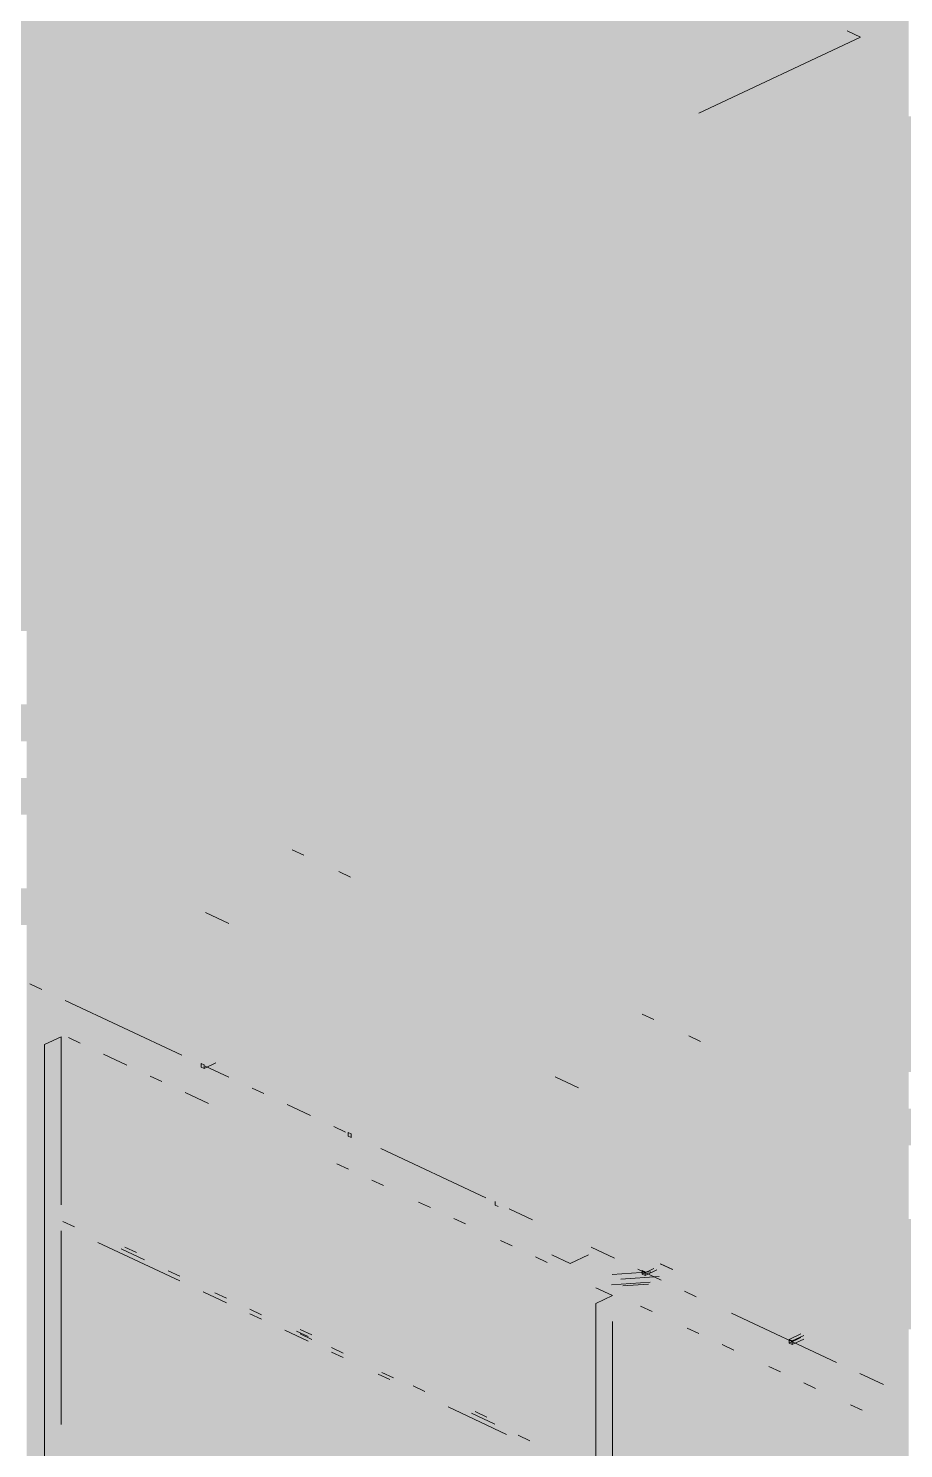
# Paper-space layout '03 3D Building and Roof' of a CAD drawing. Header units: millimetres. Extents: x 5 to 415, y 5 to 292.
# Drawn here: x 207.67 to 211.64, y 227.29 to 233.73 of the extents above; entities that cross this region are included whole.
import ezdxf

# ---------------------------------------------------------------- set-up
doc = ezdxf.new("R2010")
doc.units = ezdxf.units.MM
doc.layers.add('EXISTING', color=7, linetype='Continuous')
doc.layers.add('IMAGES', color=7, linetype='Continuous')

# ---------------------------------------------------------------- blocks, each defined once
blk = doc.blocks.new('SHEET_03')
at = {"layer": 'EXISTING', "color": 250, "lineweight": 9}
for p, q in [((210.7087, 233.3481), (211.4422, 233.6925)), ((211.4422, 233.6925), (211.381, 233.7212)), ((208.9176, 229.9828), (208.8647, 230.0077)), ((209.1291, 229.8835), (209.0762, 229.9083)), ((208.4704, 229.7232), (208.5762, 229.6736)), ((207.7281, 229.3744), (207.6751, 229.3993)), ((208.3643, 229.0758), (207.8341, 229.3247)), ((210.5045, 229.2378), (210.4516, 229.2627)), ((207.7416, 229.124), (207.8166, 229.1592)), ((207.7416, 229.124), (207.7416, 212.4725)), ((207.8166, 228.397), (207.8166, 229.1592)), ((207.9025, 229.1306), (207.8495, 229.1555)), ((210.716, 229.1385), (210.6632, 229.1633)), ((208.1142, 229.0312), (208.0084, 229.0809)), ((208.4517, 229.0389), (208.4517, 229.0222)), ((208.465, 229.0326), (208.4517, 229.0389)), ((208.4517, 229.0222), (208.465, 229.016)), ((208.465, 229.016), (208.5179, 229.0408)), ((208.465, 229.016), (208.465, 229.0326)), ((208.5764, 228.9762), (208.4703, 229.026)), ((208.2731, 228.9567), (208.2201, 228.9815)), ((208.7354, 228.9015), (208.6824, 228.9264)), ((210.0573, 228.9782), (210.1631, 228.9286)), ((208.4848, 228.8572), (208.379, 228.9069)), ((208.9475, 228.802), (208.8414, 228.8517)), ((209.1065, 228.7273), (209.0535, 228.7522)), ((209.1185, 228.7258), (209.1185, 228.7092)), ((209.1318, 228.7196), (209.1185, 228.7258)), ((209.1185, 228.7092), (209.1318, 228.7029)), ((209.1318, 228.7029), (209.1318, 228.7196)), ((209.7427, 228.4286), (209.2656, 228.6526)), ((209.1202, 228.559), (209.0672, 228.5838)), ((209.279, 228.4844), (209.2261, 228.5093)), ((209.4908, 228.385), (209.4378, 228.4098)), ((209.7852, 228.4128), (209.7852, 228.3962)), ((209.7852, 228.3962), (209.7986, 228.3899)), ((209.9548, 228.3291), (209.8487, 228.3788)), ((207.8166, 227.4003), (207.8166, 228.2797)), ((207.8245, 228.3216), (207.8775, 228.2967)), ((209.6496, 228.3104), (209.5967, 228.3353)), ((207.9833, 228.2262), (208.354, 228.0522)), ((209.8614, 228.211), (209.8085, 228.2358)), ((208.0892, 228.1973), (208.1951, 228.1476)), ((208.1588, 228.1803), (208.1059, 228.2051)), ((210.0202, 228.1364), (209.9673, 228.1613)), ((210.0419, 228.1708), (210.1253, 228.1316)), ((210.1253, 228.1316), (210.2086, 228.1708)), ((210.3259, 228.1548), (210.2199, 228.2046)), ((208.301, 228.0979), (208.354, 228.073)), ((210.4909, 228.0926), (210.3158, 228.0806)), ((210.538, 228.0553), (210.4319, 228.1051)), ((210.452, 228.0831), (210.5048, 228.1079)), ((210.452, 228.0998), (210.452, 228.0831)), ((210.4653, 228.0935), (210.452, 228.0998)), ((210.452, 228.0831), (210.4653, 228.0769)), ((210.4653, 228.0769), (210.5182, 228.1017)), ((210.4653, 228.0769), (210.4653, 228.0935)), ((210.5863, 228.1055), (210.5334, 228.1303)), ((210.538, 228.1281), (210.591, 228.1032)), ((210.317, 227.9854), (210.242, 228.0206)), ((210.3128, 228.035), (210.488, 228.047)), ((210.3541, 228.06), (210.5293, 228.072)), ((210.3636, 228.0296), (210.4803, 228.0376)), ((208.4598, 228.0025), (208.5657, 227.9528)), ((208.5128, 227.9985), (208.5657, 227.9736)), ((210.242, 227.9501), (210.317, 227.9854)), ((210.697, 227.9806), (210.644, 228.0055)), ((208.6716, 227.9239), (208.7246, 227.899)), ((208.6716, 227.9031), (208.7246, 227.8782)), ((210.242, 227.9501), (210.242, 211.2986)), ((210.4967, 227.9127), (210.4438, 227.9376)), ((211.3332, 227.6819), (210.8561, 227.9059)), ((208.8305, 227.8285), (208.9363, 227.7788)), ((208.8834, 227.8245), (208.9363, 227.7996)), ((208.953, 227.8075), (208.9001, 227.8323)), ((210.317, 226.8713), (210.317, 227.8681)), ((210.7085, 227.8133), (210.6556, 227.8381)), ((208.9001, 227.8115), (208.953, 227.7866)), ((210.8673, 227.7387), (210.8144, 227.7636)), ((211.1716, 227.8116), (211.1188, 227.7868)), ((211.1188, 227.7701), (211.1716, 227.7949)), ((211.1188, 227.7868), (211.1188, 227.7701)), ((211.1321, 227.7805), (211.1188, 227.7868)), ((211.1188, 227.7701), (211.1321, 227.7639)), ((211.1321, 227.7805), (211.1849, 227.8053)), ((211.1321, 227.7639), (211.1849, 227.7887)), ((211.1321, 227.7639), (211.1321, 227.7805)), ((209.0422, 227.7499), (209.0952, 227.7251)), ((209.0422, 227.7291), (209.0952, 227.7042)), ((209.2707, 227.6375), (209.3236, 227.6126)), ((211.0791, 227.6393), (211.0262, 227.6642)), ((211.5453, 227.5824), (211.4392, 227.6322)), ((209.254, 227.6297), (209.307, 227.6048)), ((209.4128, 227.5759), (209.4658, 227.5511)), ((211.238, 227.5647), (211.185, 227.5896)), ((209.5717, 227.4805), (209.8364, 227.3563)), ((209.6776, 227.4516), (209.7835, 227.4019)), ((209.7472, 227.4346), (209.6942, 227.4595)), ((211.4497, 227.4653), (211.3968, 227.4902)), ((209.8893, 227.3522), (209.9423, 227.3274))]:
    blk.add_line(p, q, dxfattribs=at)
at = {"layer": 'IMAGES', "color": 7}
for points in [[(201.4952, 233.6667), (209.8269, 233.6667), (201.4952, 233.8333), (209.8269, 233.8333)], [(209.8269, 233.6667), (209.9936, 233.6667), (209.8269, 233.8333), (209.9936, 233.8333)], [(209.9936, 233.6667), (210.1602, 233.6667), (209.9936, 233.8333), (210.1602, 233.8333)], [(210.1602, 233.6667), (211.3266, 233.6667), (210.1602, 233.8333), (211.3266, 233.8333)], [(211.3266, 233.6667), (211.4933, 233.6667), (211.3266, 233.8333), (211.4933, 233.8333)], [(211.4933, 233.5), (211.6599, 233.5), (211.4933, 233.8333), (211.6599, 233.8333)], [(201.6618, 233.5), (209.6603, 233.5), (201.6618, 233.6667), (209.6603, 233.6667)], [(209.6603, 233.5), (209.8269, 233.5), (209.6603, 233.6667), (209.8269, 233.6667)], [(209.8269, 233.5), (209.9936, 233.5), (209.8269, 233.6667), (209.9936, 233.6667)], [(209.9936, 233.5), (211.4933, 233.5), (209.9936, 233.6667), (211.4933, 233.6667)], [(201.8284, 233.3333), (209.8269, 233.3333), (201.8284, 233.5), (209.8269, 233.5)], [(209.8269, 233.3333), (209.9936, 233.3333), (209.8269, 233.5), (209.9936, 233.5)], [(209.9936, 233.3333), (210.1602, 233.3333), (209.9936, 233.5), (210.1602, 233.5)], [(210.1602, 233.3333), (210.3268, 233.3333), (210.1602, 233.5), (210.3268, 233.5)], [(210.3268, 233.3333), (211.16, 233.3333), (210.3268, 233.5), (211.16, 233.5)], [(211.16, 233.3333), (211.3266, 233.3333), (211.16, 233.5), (211.3266, 233.5)], [(211.3266, 233.3333), (211.4933, 233.3333), (211.3266, 233.5), (211.4933, 233.5)], [(211.4933, 233.3333), (211.6599, 233.3333), (211.4933, 233.5), (211.6599, 233.5)], [(202.6616, 233.1667), (209.9936, 233.1667), (202.6616, 233.3333), (209.9936, 233.3333)], [(209.9936, 233.1667), (210.1602, 233.1667), (209.9936, 233.3333), (210.1602, 233.3333)], [(210.1602, 233.1667), (210.3268, 233.1667), (210.1602, 233.3333), (210.3268, 233.3333)], [(210.3268, 233.1667), (210.4935, 233.1667), (210.3268, 233.3333), (210.4935, 233.3333)], [(210.4935, 233.1667), (210.6601, 233.1667), (210.4935, 233.3333), (210.6601, 233.3333)], [(210.6601, 233.1667), (210.8267, 233.1667), (210.6601, 233.3333), (210.8267, 233.3333)], [(210.8267, 233.1667), (210.9934, 233.1667), (210.8267, 233.3333), (210.9934, 233.3333)], [(210.9934, 233.1667), (211.16, 233.1667), (210.9934, 233.3333), (211.16, 233.3333)], [(211.16, 233.1667), (211.3266, 233.1667), (211.16, 233.3333), (211.3266, 233.3333)], [(211.3266, 233.1667), (211.4933, 233.1667), (211.3266, 233.3333), (211.4933, 233.3333)], [(211.4933, 233.1667), (213.8262, 233.1667), (211.4933, 233.3333), (213.8262, 233.3333)], [(202.9949, 233), (210.3268, 233), (202.9949, 233.1667), (210.3268, 233.1667)], [(210.3268, 233), (210.6601, 233), (210.3268, 233.1667), (210.6601, 233.1667)], [(210.6601, 233), (210.8267, 233), (210.6601, 233.1667), (210.8267, 233.1667)], [(210.8267, 233), (211.16, 233), (210.8267, 233.1667), (211.16, 233.1667)], [(211.16, 233), (213.8262, 233), (211.16, 233.1667), (213.8262, 233.1667)], [(203.3281, 232.8333), (213.8262, 232.8333), (203.3281, 233), (213.8262, 233)], [(203.6614, 232.6667), (213.8262, 232.6667), (203.6614, 232.8333), (213.8262, 232.8333)], [(204.1613, 232.5), (213.4929, 232.5), (204.1613, 232.6667), (213.4929, 232.6667)], [(204.328, 232.3333), (213.1596, 232.3333), (204.328, 232.5), (213.1596, 232.5)], [(204.6612, 232.1667), (212.993, 232.1667), (204.6612, 232.3333), (212.993, 232.3333)], [(205.1611, 232), (212.993, 232), (205.1611, 232.1667), (212.993, 232.1667)], [(205.4944, 231.8333), (213.1596, 231.8333), (205.4944, 232), (213.1596, 232)], [(205.8277, 231.6667), (213.1596, 231.6667), (205.8277, 231.8333), (213.1596, 231.8333)], [(206.1609, 231.5), (213.4929, 231.5), (206.1609, 231.6667), (213.4929, 231.6667)], [(206.3276, 231.3333), (213.8262, 231.3333), (206.3276, 231.5), (213.8262, 231.5)], [(206.8275, 231.1667), (215.1593, 231.1667), (206.8275, 231.3333), (215.1593, 231.3333)], [(207.3274, 231), (215.6592, 231), (207.3274, 231.1667), (215.6592, 231.1667)], [(207.6607, 230.8333), (215.8258, 230.8333), (207.6607, 231), (215.8258, 231)], [(207.6607, 230.6667), (207.8273, 230.6667), (207.6607, 230.8333), (207.8273, 230.8333)], [(207.8273, 230.6667), (215.8258, 230.6667), (207.8273, 230.8333), (215.8258, 230.8333)], [(207.494, 230.5), (207.8273, 230.5), (207.494, 230.6667), (207.8273, 230.6667)], [(207.8273, 230.5), (207.9939, 230.5), (207.8273, 230.6667), (207.9939, 230.6667)], [(207.9939, 230.5), (208.1606, 230.5), (207.9939, 230.6667), (208.1606, 230.6667)], [(208.1606, 230.5), (208.3272, 230.5), (208.1606, 230.6667), (208.3272, 230.6667)], [(208.3272, 230.5), (215.9924, 230.5), (208.3272, 230.6667), (215.9924, 230.6667)], [(207.6607, 230.3333), (207.8273, 230.3333), (207.6607, 230.5), (207.8273, 230.5)], [(207.8273, 230.3333), (207.9939, 230.3333), (207.8273, 230.5), (207.9939, 230.5)], [(207.9939, 230.3333), (208.1606, 230.3333), (207.9939, 230.5), (208.1606, 230.5)], [(208.1606, 230.3333), (208.3272, 230.3333), (208.1606, 230.5), (208.3272, 230.5)], [(208.3272, 230.3333), (208.4938, 230.3333), (208.3272, 230.5), (208.4938, 230.5)], [(208.4938, 230.3333), (208.6605, 230.3333), (208.4938, 230.5), (208.6605, 230.5)], [(208.6605, 230.3333), (216.1591, 230.3333), (208.6605, 230.5), (216.1591, 230.5)], [(207.494, 230.1667), (207.9939, 230.1667), (207.494, 230.3333), (207.9939, 230.3333)], [(207.9939, 230.1667), (208.1606, 230.1667), (207.9939, 230.3333), (208.1606, 230.3333)], [(208.1606, 230.1667), (208.3272, 230.1667), (208.1606, 230.3333), (208.3272, 230.3333)], [(208.3272, 230.1667), (208.6605, 230.1667), (208.3272, 230.3333), (208.6605, 230.3333)], [(208.6605, 230.1667), (208.8271, 230.1667), (208.6605, 230.3333), (208.8271, 230.3333)], [(208.8271, 230.1667), (208.9938, 230.1667), (208.8271, 230.3333), (208.9938, 230.3333)], [(208.9938, 230.1667), (216.3257, 230.1667), (208.9938, 230.3333), (216.3257, 230.3333)], [(207.6607, 230), (207.8273, 230), (207.6607, 230.1667), (207.8273, 230.1667)], [(207.8273, 230), (207.9939, 230), (207.8273, 230.1667), (207.9939, 230.1667)], [(207.9939, 230), (208.4938, 230), (207.9939, 230.1667), (208.4938, 230.1667)], [(208.4938, 230), (208.6605, 230), (208.4938, 230.1667), (208.6605, 230.1667)], [(208.6605, 230), (208.9938, 230), (208.6605, 230.1667), (208.9938, 230.1667)], [(208.9938, 230), (209.1604, 230), (208.9938, 230.1667), (209.1604, 230.1667)], [(209.1604, 230), (209.327, 230), (209.1604, 230.1667), (209.327, 230.1667)], [(209.327, 230), (216.659, 230), (209.327, 230.1667), (216.659, 230.1667)], [(207.6607, 229.8333), (207.8273, 229.8333), (207.6607, 230), (207.8273, 230)], [(207.8273, 229.8333), (208.1606, 229.8333), (207.8273, 230), (208.1606, 230)], [(208.1606, 229.8333), (208.3272, 229.8333), (208.1606, 230), (208.3272, 230)], [(208.3272, 229.8333), (208.4938, 229.8333), (208.3272, 230), (208.4938, 230)], [(208.4938, 229.8333), (208.6605, 229.8333), (208.4938, 230), (208.6605, 230)], [(208.6605, 229.8333), (208.8271, 229.8333), (208.6605, 230), (208.8271, 230)], [(208.8271, 229.8333), (208.9938, 229.8333), (208.8271, 230), (208.9938, 230)], [(208.9938, 229.8333), (209.327, 229.8333), (208.9938, 230), (209.327, 230)], [(209.327, 229.8333), (209.4937, 229.8333), (209.327, 230), (209.4937, 230)], [(209.4937, 229.8333), (218.1587, 229.8333), (209.4937, 230), (218.1587, 230)], [(207.3274, 229.6667), (207.8273, 229.6667), (207.3274, 229.8333), (207.8273, 229.8333)], [(207.8273, 229.6667), (207.9939, 229.6667), (207.8273, 229.8333), (207.9939, 229.8333)], [(207.9939, 229.6667), (208.1606, 229.6667), (207.9939, 229.8333), (208.1606, 229.8333)], [(208.1606, 229.6667), (208.6605, 229.6667), (208.1606, 229.8333), (208.6605, 229.8333)], [(208.6605, 229.6667), (208.8271, 229.6667), (208.6605, 229.8333), (208.8271, 229.8333)], [(208.8271, 229.6667), (208.9938, 229.6667), (208.8271, 229.8333), (208.9938, 229.8333)], [(208.9938, 229.6667), (209.4937, 229.6667), (208.9938, 229.8333), (209.4937, 229.8333)], [(209.4937, 229.6667), (209.6603, 229.6667), (209.4937, 229.8333), (209.6603, 229.8333)], [(209.6603, 229.6667), (209.8269, 229.6667), (209.6603, 229.8333), (209.8269, 229.8333)], [(209.8269, 229.6667), (209.9936, 229.6667), (209.8269, 229.8333), (209.9936, 229.8333)], [(209.9936, 229.6667), (210.1602, 229.6667), (209.9936, 229.8333), (210.1602, 229.8333)], [(210.1602, 229.6667), (217.9921, 229.6667), (210.1602, 229.8333), (217.9921, 229.8333)], [(207.6607, 229.5), (208.3272, 229.5), (207.6607, 229.6667), (208.3272, 229.6667)], [(208.3272, 229.5), (208.4938, 229.5), (208.3272, 229.6667), (208.4938, 229.6667)], [(208.4938, 229.5), (208.9938, 229.5), (208.4938, 229.6667), (208.9938, 229.6667)], [(208.9938, 229.5), (209.6603, 229.5), (208.9938, 229.6667), (209.6603, 229.6667)], [(209.6603, 229.5), (210.1602, 229.5), (209.6603, 229.6667), (210.1602, 229.6667)], [(210.1602, 229.5), (210.4935, 229.5), (210.1602, 229.6667), (210.4935, 229.6667)], [(210.4935, 229.5), (217.9921, 229.5), (210.4935, 229.6667), (217.9921, 229.6667)], [(207.6607, 229.3333), (207.8273, 229.3333), (207.6607, 229.5), (207.8273, 229.5)], [(207.8273, 229.3333), (207.9939, 229.3333), (207.8273, 229.5), (207.9939, 229.5)], [(207.9939, 229.3333), (208.6605, 229.3333), (207.9939, 229.5), (208.6605, 229.5)], [(208.6605, 229.3333), (208.8271, 229.3333), (208.6605, 229.5), (208.8271, 229.5)], [(208.8271, 229.3333), (208.9938, 229.3333), (208.8271, 229.5), (208.9938, 229.5)], [(208.9938, 229.3333), (209.1604, 229.3333), (208.9938, 229.5), (209.1604, 229.5)], [(209.1604, 229.1667), (209.327, 229.1667), (209.1604, 229.5), (209.327, 229.5)], [(209.327, 229.1667), (209.4937, 229.1667), (209.327, 229.5), (209.4937, 229.5)], [(209.4937, 229.3333), (209.6603, 229.3333), (209.4937, 229.5), (209.6603, 229.5)], [(209.6603, 229.3333), (209.8269, 229.3333), (209.6603, 229.5), (209.8269, 229.5)], [(209.8269, 229.3333), (209.9936, 229.3333), (209.8269, 229.5), (209.9936, 229.5)], [(209.9936, 229.3333), (210.4935, 229.3333), (209.9936, 229.5), (210.4935, 229.5)], [(210.4935, 229.3333), (210.8267, 229.3333), (210.4935, 229.5), (210.8267, 229.5)], [(210.8267, 229.3333), (218.3253, 229.3333), (210.8267, 229.5), (218.3253, 229.5)], [(207.6607, 229.1667), (208.1606, 229.1667), (207.6607, 229.3333), (208.1606, 229.3333)], [(208.1606, 229.1667), (208.3272, 229.1667), (208.1606, 229.3333), (208.3272, 229.3333)], [(208.3272, 229.1667), (209.1604, 229.1667), (208.3272, 229.3333), (209.1604, 229.3333)], [(209.4937, 229.1667), (209.8269, 229.1667), (209.4937, 229.3333), (209.8269, 229.3333)], [(209.8269, 229.1667), (210.1602, 229.1667), (209.8269, 229.3333), (210.1602, 229.3333)], [(210.1602, 229.1667), (210.3268, 229.1667), (210.1602, 229.3333), (210.3268, 229.3333)], [(210.3268, 229.1667), (210.8267, 229.1667), (210.3268, 229.3333), (210.8267, 229.3333)], [(210.8267, 229.1667), (218.492, 229.1667), (210.8267, 229.3333), (218.492, 229.3333)], [(207.6607, 228.3333), (207.8273, 228.3333), (207.6607, 229.1667), (207.8273, 229.1667)], [(207.8273, 229), (207.9939, 229), (207.8273, 229.1667), (207.9939, 229.1667)], [(207.9939, 229), (208.1606, 229), (207.9939, 229.1667), (208.1606, 229.1667)], [(208.1606, 229), (208.6605, 229), (208.1606, 229.1667), (208.6605, 229.1667)], [(208.6605, 229), (209.4937, 229), (208.6605, 229.1667), (209.4937, 229.1667)], [(209.4937, 229), (209.6603, 229), (209.4937, 229.1667), (209.6603, 229.1667)], [(209.6603, 229), (209.8269, 229), (209.6603, 229.1667), (209.8269, 229.1667)], [(209.8269, 229), (210.1602, 229), (209.8269, 229.1667), (210.1602, 229.1667)], [(210.1602, 229), (210.4935, 229), (210.1602, 229.1667), (210.4935, 229.1667)], [(210.4935, 229), (210.6601, 229), (210.4935, 229.1667), (210.6601, 229.1667)], [(210.6601, 229), (210.8267, 229), (210.6601, 229.1667), (210.8267, 229.1667)], [(210.8267, 229), (210.9934, 229), (210.8267, 229.1667), (210.9934, 229.1667)], [(210.9934, 229), (211.3266, 229), (210.9934, 229.1667), (211.3266, 229.1667)], [(211.3266, 229), (211.4933, 229), (211.3266, 229.1667), (211.4933, 229.1667)], [(211.4933, 229), (218.8253, 229), (211.4933, 229.1667), (218.8253, 229.1667)], [(207.8273, 228.8333), (208.4938, 228.8333), (207.8273, 229), (208.4938, 229)], [(208.4938, 228.8333), (208.6605, 228.8333), (208.4938, 229), (208.6605, 229)], [(208.6605, 228.8333), (208.9938, 228.8333), (208.6605, 229), (208.9938, 229)], [(208.9938, 228.8333), (209.1604, 228.8333), (208.9938, 229), (209.1604, 229)], [(209.1604, 228.8333), (209.6603, 228.8333), (209.1604, 229), (209.6603, 229)], [(209.6603, 228.8333), (209.8269, 228.8333), (209.6603, 229), (209.8269, 229)], [(209.8269, 228.8333), (209.9936, 228.8333), (209.8269, 229), (209.9936, 229)], [(209.9936, 228.8333), (210.1602, 228.8333), (209.9936, 229), (210.1602, 229)], [(210.1602, 228.8333), (210.3268, 228.8333), (210.1602, 229), (210.3268, 229)], [(210.3268, 228.8333), (210.9934, 228.8333), (210.3268, 229), (210.9934, 229)], [(210.9934, 228.8333), (211.16, 228.8333), (210.9934, 229), (211.16, 229)], [(211.16, 228.8333), (211.3266, 228.8333), (211.16, 229), (211.3266, 229)], [(211.3266, 228.8333), (211.4933, 228.8333), (211.3266, 229), (211.4933, 229)], [(211.4933, 228.8333), (211.6599, 228.8333), (211.4933, 229), (211.6599, 229)], [(207.8273, 228.3333), (207.9939, 228.3333), (207.8273, 228.8333), (207.9939, 228.8333)], [(207.9939, 228.6667), (208.3272, 228.6667), (207.9939, 228.8333), (208.3272, 228.8333)], [(208.3272, 228.6667), (208.4938, 228.6667), (208.3272, 228.8333), (208.4938, 228.8333)], [(208.4938, 228.6667), (208.8271, 228.6667), (208.4938, 228.8333), (208.8271, 228.8333)], [(208.8271, 228.6667), (208.9938, 228.6667), (208.8271, 228.8333), (208.9938, 228.8333)], [(208.9938, 228.6667), (209.327, 228.6667), (208.9938, 228.8333), (209.327, 228.8333)], [(209.327, 228.6667), (209.4937, 228.6667), (209.327, 228.8333), (209.4937, 228.8333)], [(209.4937, 228.6667), (209.9936, 228.6667), (209.4937, 228.8333), (209.9936, 228.8333)], [(209.9936, 228.6667), (210.1602, 228.6667), (209.9936, 228.8333), (210.1602, 228.8333)], [(210.1602, 228.6667), (210.3268, 228.6667), (210.1602, 228.8333), (210.3268, 228.8333)], [(210.3268, 228.6667), (210.4935, 228.6667), (210.3268, 228.8333), (210.4935, 228.8333)], [(210.4935, 228.6667), (210.6601, 228.6667), (210.4935, 228.8333), (210.6601, 228.8333)], [(210.6601, 228.6667), (211.3266, 228.6667), (210.6601, 228.8333), (211.3266, 228.8333)], [(211.3266, 228.6667), (211.4933, 228.6667), (211.3266, 228.8333), (211.4933, 228.8333)], [(211.4933, 228.6667), (211.8266, 228.6667), (211.4933, 228.8333), (211.8266, 228.8333)], [(207.9939, 228.5), (208.6605, 228.5), (207.9939, 228.6667), (208.6605, 228.6667)], [(208.6605, 228.5), (208.8271, 228.5), (208.6605, 228.6667), (208.8271, 228.6667)], [(208.8271, 228.5), (208.9938, 228.5), (208.8271, 228.6667), (208.9938, 228.6667)], [(208.9938, 228.5), (209.1604, 228.5), (208.9938, 228.6667), (209.1604, 228.6667)], [(209.1604, 228.5), (209.327, 228.5), (209.1604, 228.6667), (209.327, 228.6667)], [(209.327, 228.3333), (209.4937, 228.3333), (209.327, 228.6667), (209.4937, 228.6667)], [(209.4937, 228.5), (209.6603, 228.5), (209.4937, 228.6667), (209.6603, 228.6667)], [(209.6603, 228.5), (209.8269, 228.5), (209.6603, 228.6667), (209.8269, 228.6667)], [(209.8269, 228.5), (210.3268, 228.5), (209.8269, 228.6667), (210.3268, 228.6667)], [(210.3268, 228.5), (210.4935, 228.5), (210.3268, 228.6667), (210.4935, 228.6667)], [(210.4935, 228.5), (210.6601, 228.5), (210.4935, 228.6667), (210.6601, 228.6667)], [(210.6601, 228.5), (210.8267, 228.5), (210.6601, 228.6667), (210.8267, 228.6667)], [(210.8267, 228.5), (210.9934, 228.5), (210.8267, 228.6667), (210.9934, 228.6667)], [(210.9934, 228.5), (211.6599, 228.5), (210.9934, 228.6667), (211.6599, 228.6667)], [(207.9939, 228.3333), (208.9938, 228.3333), (207.9939, 228.5), (208.9938, 228.5)], [(208.9938, 228.3333), (209.327, 228.3333), (208.9938, 228.5), (209.327, 228.5)], [(209.4937, 228.3333), (209.8269, 228.3333), (209.4937, 228.5), (209.8269, 228.5)], [(209.8269, 228.3333), (209.9936, 228.3333), (209.8269, 228.5), (209.9936, 228.5)], [(209.9936, 228.3333), (210.1602, 228.3333), (209.9936, 228.5), (210.1602, 228.5)], [(210.1602, 228.3333), (210.3268, 228.3333), (210.1602, 228.5), (210.3268, 228.5)], [(210.3268, 228.3333), (210.6601, 228.3333), (210.3268, 228.5), (210.6601, 228.5)], [(210.6601, 228.3333), (210.8267, 228.3333), (210.6601, 228.5), (210.8267, 228.5)], [(210.8267, 228.3333), (210.9934, 228.3333), (210.8267, 228.5), (210.9934, 228.5)], [(210.9934, 228.3333), (211.16, 228.3333), (210.9934, 228.5), (211.16, 228.5)], [(211.16, 228.3333), (211.3266, 228.3333), (211.16, 228.5), (211.3266, 228.5)], [(211.3266, 228.3333), (211.4933, 228.3333), (211.3266, 228.5), (211.4933, 228.5)], [(211.4933, 228.3333), (211.6599, 228.3333), (211.4933, 228.5), (211.6599, 228.5)], [(207.6607, 228.1667), (207.9939, 228.1667), (207.6607, 228.3333), (207.9939, 228.3333)], [(207.9939, 228.1667), (208.1606, 228.1667), (207.9939, 228.3333), (208.1606, 228.3333)], [(208.1606, 228.1667), (209.4937, 228.1667), (208.1606, 228.3333), (209.4937, 228.3333)], [(209.4937, 228.1667), (209.6603, 228.1667), (209.4937, 228.3333), (209.6603, 228.3333)], [(209.6603, 228.1667), (209.8269, 228.1667), (209.6603, 228.3333), (209.8269, 228.3333)], [(209.8269, 228.1667), (209.9936, 228.1667), (209.8269, 228.3333), (209.9936, 228.3333)], [(209.9936, 228.1667), (210.3268, 228.1667), (209.9936, 228.3333), (210.3268, 228.3333)], [(210.3268, 228.1667), (210.4935, 228.1667), (210.3268, 228.3333), (210.4935, 228.3333)], [(210.4935, 228.1667), (210.8267, 228.1667), (210.4935, 228.3333), (210.8267, 228.3333)], [(210.8267, 228.1667), (210.9934, 228.1667), (210.8267, 228.3333), (210.9934, 228.3333)], [(210.9934, 228.1667), (211.16, 228.1667), (210.9934, 228.3333), (211.16, 228.3333)], [(211.16, 228.1667), (211.3266, 228.1667), (211.16, 228.3333), (211.3266, 228.3333)], [(211.3266, 228), (211.4933, 228), (211.3266, 228.3333), (211.4933, 228.3333)], [(211.4933, 228.1667), (211.8266, 228.1667), (211.4933, 228.3333), (211.8266, 228.3333)], [(207.6607, 226.5), (207.8273, 226.5), (207.6607, 228.1667), (207.8273, 228.1667)], [(207.8273, 228), (208.1606, 228), (207.8273, 228.1667), (208.1606, 228.1667)], [(208.1606, 228), (208.3272, 228), (208.1606, 228.1667), (208.3272, 228.1667)], [(208.3272, 227.8333), (208.4938, 227.8333), (208.3272, 228.1667), (208.4938, 228.1667)], [(208.4938, 228), (209.8269, 228), (208.4938, 228.1667), (209.8269, 228.1667)], [(209.8269, 228), (210.1602, 228), (209.8269, 228.1667), (210.1602, 228.1667)], [(210.1602, 227.8333), (210.3268, 227.8333), (210.1602, 228.1667), (210.3268, 228.1667)], [(210.3268, 227.8333), (210.4935, 227.8333), (210.3268, 228.1667), (210.4935, 228.1667)], [(210.4935, 228), (210.6601, 228), (210.4935, 228.1667), (210.6601, 228.1667)], [(210.6601, 228), (210.8267, 228), (210.6601, 228.1667), (210.8267, 228.1667)], [(210.8267, 228), (211.3266, 228), (210.8267, 228.1667), (211.3266, 228.1667)], [(211.4933, 228), (211.8266, 228), (211.4933, 228.1667), (211.8266, 228.1667)], [(207.8273, 227.1667), (207.9939, 227.1667), (207.8273, 228), (207.9939, 228)], [(207.9939, 227.8333), (208.3272, 227.8333), (207.9939, 228), (208.3272, 228)], [(208.4938, 227.8333), (208.6605, 227.8333), (208.4938, 228), (208.6605, 228)], [(208.6605, 227.6667), (208.8271, 227.6667), (208.6605, 228), (208.8271, 228)], [(208.8271, 227.8333), (210.1602, 227.8333), (208.8271, 228), (210.1602, 228)], [(210.4935, 227.8333), (210.9934, 227.8333), (210.4935, 228), (210.9934, 228)], [(210.9934, 227.8333), (211.16, 227.8333), (210.9934, 228), (211.16, 228)], [(211.16, 227.8333), (211.8266, 227.8333), (211.16, 228), (211.8266, 228)], [(207.9939, 227.6667), (208.6605, 227.6667), (207.9939, 227.8333), (208.6605, 227.8333)], [(208.8271, 227.6667), (209.1604, 227.6667), (208.8271, 227.8333), (209.1604, 227.8333)], [(209.1604, 227.6667), (210.1602, 227.6667), (209.1604, 227.8333), (210.1602, 227.8333)], [(210.1602, 227.6667), (210.4935, 227.6667), (210.1602, 227.8333), (210.4935, 227.8333)], [(210.4935, 227.6667), (210.6601, 227.6667), (210.4935, 227.8333), (210.6601, 227.8333)], [(210.6601, 227.6667), (210.8267, 227.6667), (210.6601, 227.8333), (210.8267, 227.8333)], [(210.8267, 227.6667), (211.3266, 227.6667), (210.8267, 227.8333), (211.3266, 227.8333)], [(211.3266, 227.6667), (211.4933, 227.6667), (211.3266, 227.8333), (211.4933, 227.8333)], [(211.4933, 227.6667), (211.6599, 227.6667), (211.4933, 227.8333), (211.6599, 227.8333)], [(207.9939, 227.5), (208.9938, 227.5), (207.9939, 227.6667), (208.9938, 227.6667)], [(208.9938, 227.5), (209.4937, 227.5), (208.9938, 227.6667), (209.4937, 227.6667)], [(209.4937, 227.5), (210.1602, 227.5), (209.4937, 227.6667), (210.1602, 227.6667)], [(210.1602, 227.3333), (210.3268, 227.3333), (210.1602, 227.6667), (210.3268, 227.6667)], [(210.3268, 227.1667), (210.4935, 227.1667), (210.3268, 227.6667), (210.4935, 227.6667)], [(210.4935, 227.5), (210.8267, 227.5), (210.4935, 227.6667), (210.8267, 227.6667)], [(210.8267, 227.5), (211.4933, 227.5), (210.8267, 227.6667), (211.4933, 227.6667)], [(211.4933, 227.3333), (211.6599, 227.3333), (211.4933, 227.6667), (211.6599, 227.6667)], [(207.9939, 227.3333), (209.327, 227.3333), (207.9939, 227.5), (209.327, 227.5)], [(209.327, 227.3333), (209.4937, 227.3333), (209.327, 227.5), (209.4937, 227.5)], [(209.4937, 227.3333), (209.6603, 227.3333), (209.4937, 227.5), (209.6603, 227.5)], [(209.6603, 227.3333), (209.9936, 227.3333), (209.6603, 227.5), (209.9936, 227.5)], [(209.9936, 227.3333), (210.1602, 227.3333), (209.9936, 227.5), (210.1602, 227.5)], [(210.4935, 227.3333), (211.3266, 227.3333), (210.4935, 227.5), (211.3266, 227.5)], [(211.3266, 227.3333), (211.4933, 227.3333), (211.3266, 227.5), (211.4933, 227.5)], [(207.9939, 227.1667), (209.6603, 227.1667), (207.9939, 227.3333), (209.6603, 227.3333)], [(209.6603, 227.1667), (209.8269, 227.1667), (209.6603, 227.3333), (209.8269, 227.3333)], [(209.8269, 227.1667), (209.9936, 227.1667), (209.8269, 227.3333), (209.9936, 227.3333)], [(209.9936, 227), (210.1602, 227), (209.9936, 227.3333), (210.1602, 227.3333)], [(210.1602, 227.1667), (210.3268, 227.1667), (210.1602, 227.3333), (210.3268, 227.3333)], [(210.4935, 227.1667), (211.6599, 227.1667), (210.4935, 227.3333), (211.6599, 227.3333)]]:
    blk.add_solid(points, dxfattribs=at)

psp = doc.layouts.new('03 3D Building and Roof')

# ---------------------------------------------------------------- block references
psp.add_blockref('SHEET_03', (0, 0))

doc.saveas('drawing.dxf')
